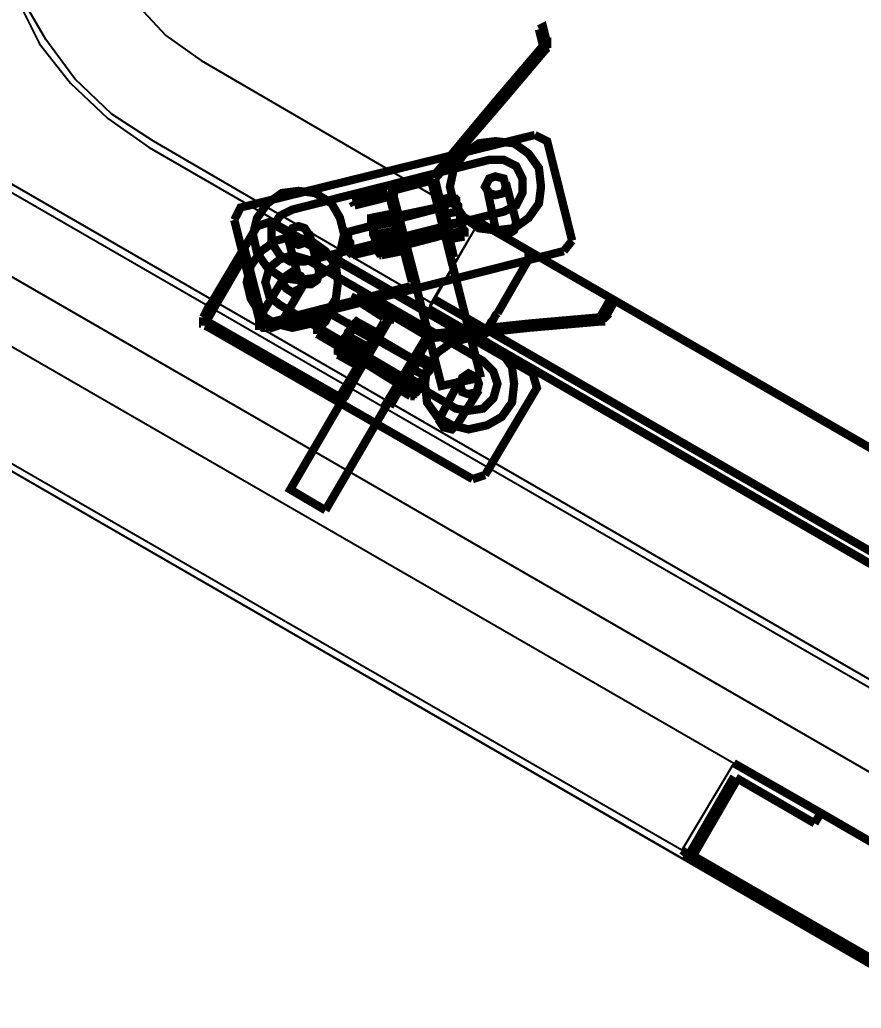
# Model space of a CAD drawing. Extents: x 0.1 to 11.6, y 0.3 to 16.2.
# Drawn here: x 5.514 to 6.191, y 9.243 to 10.038 of the extents above; entities that cross this region are included whole.
import ezdxf

# ---------------------------------------------------------------- set-up
doc = ezdxf.new("R2010")
doc.units = 0
doc.header["$MEASUREMENT"] = 0
doc.dimstyles.get("Standard").update_dxf_attribs({"dimtxt": 0.1, "dimasz": 0.1, "dimexe": 1.25, "dimexo": 0.625, "dimtad": 1, "dimtih": 1, "dimtxsty": 'Standard', "dimcen": 2.5, "dimazin": 3, "dimtfac": 1, "dimtmove": 0, "dimatfit": 3})

# ---------------------------------------------------------------- blocks, each defined once
blk = doc.blocks.new('_CLOSEDFILLED')
at = {"color": 0, "linetype": 'BYBLOCK'}
blk.add_solid([(-1, 0.1644), (0, 0), (-1, -0.1644)], dxfattribs=at)
blk = doc.blocks.new('*D9')
for p, q in [((5.30501, 9.79167), (6.48169, 9.11225)), ((5.29167, 9.75853), (5.29167, 8.42522))]:
    blk.add_line(p, q)
for start, end in [(316.83477, 325.82817), (274.16955, 277.03505)]:
    blk.add_arc((5.29167, 9.79937), 1.37415, start, end)
at = {"layer": 'Defpoints'}
for p in [(5.30501, 9.79167), (5.29167, 9.77165), (5.29167, 9.75853), (5.76164, 8.50809), (9.49333, 7.37332)]:
    blk.add_point(p, dxfattribs=at)
at = {"xscale": 0.1, "yscale": 0.1}
for p, rotation in [((6.48169, 9.11225), 57.91294655396537), ((5.29167, 8.42522), 182.0847725070838)]:
    blk.add_blockref('_CLOSEDFILLED', p, dxfattribs=dict(at, rotation=rotation))
at = {"insert": (5.97872, 8.60931), "char_height": 0.1, "attachment_point": 5, "rotation": 270}
blk.add_mtext('60123', dxfattribs=at)

msp = doc.modelspace()

# ---------------------------------------------------------------- linework, layer by layer
at = {"color": 0}
for p, q in [((5.51167, 10.055), (5.53, 10.0183)), ((5.535, 10.0217), (5.51497, 10.0566)), ((5.535, 10.0217), (5.51497, 10.0566)), ((5.61003, 10.0483), (5.63167, 10.025)), ((9.60167, 7.54167), (5.29497, 10.0283)), ((5.29167, 10.0233), (9.59831, 7.53836)), ((5.55832, 9.99001), (5.535, 10.0217)), ((5.55832, 9.99001), (5.535, 10.0217)), ((5.63167, 10.025), (5.66, 10.005)), ((5.53, 10.0183), (5.55501, 9.98665)), ((5.66, 10.005), (5.88336, 9.875)), ((5.58832, 9.96164), (5.55832, 9.99001)), ((5.58832, 9.96164), (5.55832, 9.99001)), ((5.55501, 9.98665), (5.58501, 9.95833)), ((5.58501, 9.95833), (5.61833, 9.935)), ((5.62169, 9.94), (5.58832, 9.96164)), ((5.62169, 9.94), (5.58832, 9.96164)), ((5.61833, 9.935), (5.84332, 9.80501)), ((5.845, 9.81), (5.62169, 9.94)), ((5.845, 9.81), (5.62169, 9.94)), ((6.44168, 9.29167), (5.41997, 9.88167)), ((5.84332, 9.80501), (5.88336, 9.875)), ((5.88336, 9.875), (5.845, 9.81)), ((5.39501, 9.84), (6.08832, 9.44)), ((5.84332, 9.80501), (5.845, 9.81)), ((6.04665, 9.37001), (5.29497, 9.80333)), ((5.30501, 9.79167), (9.49333, 7.37332)), ((6.08832, 9.44), (6.04665, 9.37001))]:
    msp.add_line(p, q, dxfattribs=at)
for points, const_width in [([(5.93832, 10.0183), (5.935, 10.0317), (5.93164, 10.03)], 0.00667), ([(5.93164, 10.03), (5.935, 10.0167)], 0.00667), ([(5.93832, 10.0167), (5.93832, 10.0183), (5.935, 10.0167)], 0.00667), ([(5.89665, 9.97168), (5.935, 10.0167)], 0.00667), ([(5.89665, 9.97168), (5.90001, 9.97), (5.93668, 10.0133)], 0.00667), ([(5.935, 10.0167), (5.93668, 10.0133)], 0.00667), ([(5.935, 10.0167), (5.93668, 10.0167)], 0.00667), ([(5.935, 10.0167), (5.93832, 10.015)], 0.00667), ([(5.935, 10.0167), (5.93668, 10.0167)], 0.00667), ([(5.935, 10.0167), (5.93832, 10.0167)], 0.00667), ([(5.935, 10.0167), (5.93832, 10.0167)], 0.00667), ([(5.93832, 10.015), (5.93668, 10.0133)], 0.00667), ([(5.93832, 10.0167), (5.93832, 10.015)], 0.00667), ([(5.93832, 10.0167), (5.94, 10.0167)], 0.00667), ([(5.93832, 10.015), (5.94, 10.015)], 0.00667), ([(5.84668, 9.91168), (5.89665, 9.97168)], 0.00667), ([(5.84831, 9.91), (5.90001, 9.97)], 0.00667), ([(5.92833, 9.94499), (5.69168, 9.88667), (5.68668, 9.87668)], 0.00667), ([(5.95833, 9.86003), (5.93832, 9.94), (5.92833, 9.94499)], 0.00667), ([(5.81332, 9.90001), (5.845, 9.90831)], 0.00667), ([(5.845, 9.90831), (5.845, 9.91), (5.845, 9.91168), (5.84668, 9.91168)], 0.00667), ([(5.88499, 9.75), (5.845, 9.90831)], 0.00667), ([(5.845, 9.90831), (5.86165, 9.845), (5.86333, 9.84668)], 0.00667), ([(5.84831, 9.90831), (5.84831, 9.91)], 0.00667), ([(5.86333, 9.84668), (5.84831, 9.90831)], 0.00667), ([(5.88997, 9.90169), (5.89665, 9.87001), (5.90169, 9.86501), (5.90668, 9.86501), (5.91168, 9.86833), (5.91336, 9.875), (5.905, 9.90668)], 0.00667), ([(5.81, 9.89833), (5.78168, 9.89165)], 0.00667), ([(5.815, 9.89501), (5.815, 9.89665), (5.81332, 9.89833), (5.81168, 9.89833), (5.81, 9.89833)], 0.00667), ([(5.81332, 9.90001), (5.85335, 9.74333), (5.88499, 9.75)], 0.00667), ([(5.78331, 9.88835), (5.78168, 9.89165)], 0.00667), ([(5.81, 9.89501), (5.78331, 9.88835)], 0.00667), ([(5.81168, 9.89501), (5.81, 9.89501)], 0.00667), ([(5.83003, 9.82497), (5.81168, 9.89501)], 0.00667), ([(5.83333, 9.82497), (5.815, 9.89501)], 0.00667), ([(5.85335, 9.89333), (5.86333, 9.89501)], 0.00667), ([(5.85335, 9.89165), (5.85335, 9.89333)], 0.00667), ([(5.85335, 9.89165), (5.85499, 9.88835), (5.86333, 9.89165)], 0.00667), ([(5.85335, 9.89165), (5.85499, 9.89165)], 0.00667), ([(5.86333, 9.89501), (5.86501, 9.89333)], 0.00667), ([(5.86501, 9.88997), (5.86501, 9.89333), (5.86333, 9.89501)], 0.00667), ([(5.86501, 9.89333), (5.86333, 9.89165)], 0.00667), ([(5.86333, 9.89165), (5.86664, 9.88835), (5.86664, 9.88336)], 0.00667), ([(5.86501, 9.89501), (5.86501, 9.89333)], 0.00667), ([(5.86501, 9.89333), (5.86501, 9.89165), (5.86501, 9.88997), (5.86664, 9.88835), (5.86664, 9.88667), (5.86664, 9.88499), (5.86664, 9.88336), (5.86833, 9.87999), (5.86833, 9.875)], 0.00667), ([(5.86664, 9.88336), (5.86664, 9.88667), (5.86501, 9.88997)], 0.00667), ([(5.85335, 9.88667), (5.77669, 9.86664)], 0.00667), ([(5.84999, 9.88667), (5.81836, 9.87999)], 0.00667), ([(5.85335, 9.88835), (5.84999, 9.88667)], 0.00667), ([(5.85335, 9.88835), (5.85335, 9.88667)], 0.00667), ([(5.85667, 9.88167), (5.85499, 9.88835)], 0.00667), ([(5.85667, 9.88167), (5.86664, 9.88336)], 0.00667), ([(5.87169, 9.86333), (5.87169, 9.86664), (5.87001, 9.87001), (5.87001, 9.87169), (5.87001, 9.87332), (5.87001, 9.875), (5.86833, 9.87668), (5.86833, 9.87831), (5.86833, 9.87999), (5.86833, 9.88167), (5.86664, 9.88336)], 0.00667), ([(5.86833, 9.87668), (5.86833, 9.87999), (5.86664, 9.88336)], 0.00667), ([(5.68668, 9.87668), (5.70665, 9.79665)], 0.00667), ([(5.92665, 9.75331), (5.715, 9.875), (5.70503, 9.87169)], 0.00667), ([(5.79665, 9.87668), (5.79665, 9.87831), (5.81332, 9.88167)], 0.00667), ([(5.81332, 9.87999), (5.79665, 9.87668), (5.79665, 9.87332), (5.79833, 9.86833)], 0.00667), ([(5.79665, 9.87831), (5.79665, 9.875), (5.79665, 9.87169), (5.79833, 9.87001), (5.79833, 9.86833), (5.79833, 9.86664), (5.79833, 9.86501), (5.80003, 9.86165), (5.80003, 9.86003), (5.80003, 9.85835), (5.80165, 9.85667)], 0.00667), ([(5.79665, 9.87668), (5.79665, 9.875), (5.79665, 9.87332), (5.79665, 9.87169)], 0.00667), ([(5.79665, 9.87668), (5.79833, 9.87668)], 0.00667), ([(5.815, 9.875), (5.79833, 9.87169)], 0.00667), ([(5.81668, 9.87668), (5.815, 9.87999), (5.81332, 9.88167)], 0.00667), ([(5.81332, 9.88167), (5.815, 9.88167)], 0.00667), ([(5.815, 9.88167), (5.81332, 9.87999)], 0.00667), ([(5.81332, 9.87999), (5.81668, 9.87668), (5.81668, 9.87332)], 0.00667), ([(5.815, 9.88167), (5.81668, 9.88167)], 0.00667), ([(5.81668, 9.87668), (5.815, 9.875)], 0.00667), ([(5.81999, 9.86003), (5.81999, 9.86165), (5.81836, 9.86333), (5.81836, 9.86501), (5.81836, 9.86664), (5.81668, 9.87001), (5.81668, 9.87169), (5.81668, 9.87332), (5.81668, 9.875), (5.815, 9.875)], 0.00667), ([(5.81836, 9.87999), (5.81668, 9.87831)], 0.00667), ([(5.81668, 9.86833), (5.81668, 9.87169), (5.81668, 9.87668)], 0.00667), ([(5.85667, 9.88167), (5.85835, 9.87332), (5.86833, 9.875)], 0.00667), ([(5.87001, 9.86833), (5.87001, 9.87169), (5.86833, 9.87668)], 0.00667), ([(5.86833, 9.875), (5.87001, 9.87332), (5.87001, 9.87001)], 0.00667), ([(9.72331, 7.66), (9.68164, 7.68332), (5.88336, 9.875)], 0.00667), ([(5.70503, 9.87169), (5.66336, 9.80165)], 0.00667), ([(5.74669, 9.86664), (5.75499, 9.83501), (5.75331, 9.82835), (5.74832, 9.82497), (5.74164, 9.82497), (5.73833, 9.83003), (5.72999, 9.86165)], 0.00667), ([(5.77501, 9.86501), (5.77669, 9.86664), (5.77832, 9.86501), (5.77832, 9.86165), (5.77832, 9.86003), (5.78, 9.85835), (5.78, 9.85499), (5.78, 9.85335), (5.78168, 9.85167)], 0.00667), ([(5.78168, 9.84831), (5.85835, 9.86664)], 0.00667), ([(5.79665, 9.87169), (5.79833, 9.86833), (5.80003, 9.86501), (5.81668, 9.86833)], 0.00667), ([(5.79665, 9.87169), (5.79833, 9.87001), (5.79833, 9.86833), (5.79833, 9.86664), (5.80003, 9.86333), (5.80003, 9.86165), (5.80003, 9.85835), (5.80165, 9.85667), (5.80165, 9.85499), (5.80165, 9.85335)], 0.00667), ([(5.79665, 9.87169), (5.79833, 9.87169), (5.79833, 9.87001), (5.79833, 9.86833), (5.80003, 9.86664), (5.80003, 9.86501), (5.80003, 9.86333), (5.80165, 9.86003), (5.80165, 9.85835), (5.80165, 9.85667), (5.80165, 9.85499)], 0.00667), ([(5.79833, 9.86833), (5.80003, 9.86501), (5.80165, 9.86165)], 0.00667), ([(5.81668, 9.87332), (5.81836, 9.87001), (5.81836, 9.86501)], 0.00667), ([(5.81999, 9.86165), (5.81836, 9.86501), (5.81668, 9.86833)], 0.00667), ([(5.85835, 9.86664), (5.85667, 9.86501), (5.82497, 9.85667)], 0.00667), ([(5.86003, 9.86664), (5.85835, 9.87332)], 0.00667), ([(5.86003, 9.86501), (5.87001, 9.86833)], 0.00667), ([(5.86003, 9.86664), (5.86165, 9.86165), (5.87169, 9.86333)], 0.00667), ([(5.87169, 9.86664), (5.87169, 9.86833), (5.87001, 9.87001)], 0.00667), ([(5.87169, 9.86664), (5.87001, 9.86833)], 0.00667), ([(5.87169, 9.86333), (5.87169, 9.86501), (5.87169, 9.86664)], 0.00667), ([(5.87169, 9.86501), (5.87169, 9.86664)], 0.00667), ([(5.77501, 9.86501), (5.77669, 9.86501), (5.77669, 9.86333), (5.77669, 9.86165), (5.77669, 9.86003), (5.77832, 9.85835), (5.77832, 9.85499), (5.77832, 9.85335), (5.77832, 9.85167)], 0.00667), ([(5.80333, 9.84831), (5.80333, 9.84999), (5.80165, 9.85167), (5.80165, 9.85335), (5.80165, 9.85499), (5.80165, 9.85667), (5.80003, 9.86165), (5.80003, 9.86501)], 0.00667), ([(5.80165, 9.85499), (5.80165, 9.85835), (5.80165, 9.86165), (5.81836, 9.86501)], 0.00667), ([(5.80165, 9.85499), (5.81999, 9.86003)], 0.00667), ([(5.81836, 9.86501), (5.81999, 9.86333), (5.81999, 9.86003)], 0.00667), ([(5.82167, 9.85335), (5.81999, 9.85335), (5.81999, 9.85835), (5.81999, 9.86165)], 0.00667), ([(5.81999, 9.86003), (5.82167, 9.85667), (5.82167, 9.85167)], 0.00667), ([(5.82167, 9.85835), (5.81999, 9.86003)], 0.00667), ([(5.86003, 9.86333), (5.86165, 9.86333)], 0.00667), ([(5.95167, 9.85167), (5.95833, 9.86003)], 0.00667), ([(5.69168, 9.85335), (5.69499, 9.85335)], 0.00667), ([(5.69499, 9.85335), (5.71001, 9.79497)], 0.00667), ([(5.715, 9.79167), (5.95167, 9.85167)], 0.00667), ([(5.77832, 9.85167), (5.78, 9.84999)], 0.00667), ([(5.78168, 9.85167), (5.78168, 9.84999), (5.78168, 9.84831)], 0.00667), ([(5.81999, 9.85335), (5.80333, 9.84999), (5.80165, 9.85335), (5.80165, 9.85667)], 0.00667), ([(5.80165, 9.85499), (5.80333, 9.85167), (5.80501, 9.84831)], 0.00667), ([(5.80165, 9.85499), (5.80333, 9.85499)], 0.00667), ([(5.80165, 9.85335), (5.80165, 9.85499)], 0.00667), ([(5.80165, 9.85335), (5.80333, 9.85335)], 0.00667), ([(5.80165, 9.85335), (5.80333, 9.85335)], 0.00667), ([(5.80501, 9.84831), (5.82167, 9.85167)], 0.00667), ([(5.82167, 9.85667), (5.82497, 9.85667)], 0.00667), ([(5.82167, 9.85335), (5.82167, 9.85167)], 0.00667), ([(5.92665, 9.85167), (5.92503, 9.84999), (5.92503, 9.84831), (5.92333, 9.84831), (5.92333, 9.84668), (5.92333, 9.845), (5.89833, 9.80165)], 0.00667), ([(5.69499, 9.84831), (5.66499, 9.79665)], 0.00667), ([(5.69168, 9.84999), (5.69499, 9.84831)], 0.00667), ([(5.78, 9.84999), (5.78168, 9.84831)], 0.00667), ([(5.80333, 9.84999), (5.80333, 9.84831)], 0.00667), ([(5.80333, 9.84831), (5.80501, 9.84831)], 0.00667), ([(5.80333, 9.84831), (5.80501, 9.84831)], 0.00667), ([(5.74164, 9.82335), (5.72499, 9.79497), (5.72168, 9.79167), (5.71669, 9.78999), (5.71164, 9.79335), (5.71001, 9.79833), (5.71001, 9.80333), (5.72667, 9.83003)], 0.00667), ([(5.71164, 9.79335), (5.82835, 9.82335)], 0.00667), ([(5.82835, 9.82335), (5.83003, 9.82335), (5.83003, 9.82497)], 0.00667), ([(5.83003, 9.81999), (5.83165, 9.82167), (5.83165, 9.82335), (5.83333, 9.82335), (5.83333, 9.82497)], 0.00667), ([(5.78331, 9.81332), (5.785, 9.81668)], 0.00667), ([(5.80664, 9.79833), (5.78331, 9.81332)], 0.00667), ([(5.80832, 9.80165), (5.785, 9.81668)], 0.00667), ([(5.84668, 9.81332), (9.64501, 7.62001)], 0.00667), ([(5.98833, 9.81168), (5.98167, 9.80003)], 0.00667), ([(5.98503, 9.79833), (5.99164, 9.81), (5.98833, 9.81168)], 0.00667), ([(5.66168, 9.79833), (5.66336, 9.80165), (5.66667, 9.78999)], 0.00667), ([(5.84332, 9.80501), (9.63997, 7.61333), (9.68164, 7.68332)], 0.00667), ([(5.66168, 9.79833), (5.66168, 9.79665), (5.66168, 9.79497), (5.66168, 9.79335), (5.66336, 9.79335), (5.66336, 9.79167)], 0.00667), ([(5.66499, 9.79665), (5.66499, 9.79497)], 0.00667), ([(5.66499, 9.79497), (5.77001, 9.73503)], 0.00667), ([(5.70665, 9.79335), (5.70665, 9.79665), (5.715, 9.79167)], 0.00667), ([(5.71001, 9.79497), (5.71001, 9.79335), (5.71164, 9.79335)], 0.00667), ([(5.81332, 9.80003), (5.73167, 9.66), (5.75999, 9.64333)], 0.00667), ([(5.76167, 9.80165), (5.76335, 9.80165), (5.76335, 9.80003), (5.76167, 9.80003), (5.76167, 9.79833), (5.75999, 9.79497), (5.75836, 9.79335), (5.75667, 9.79167), (5.75667, 9.78999), (5.75499, 9.78836)], 0.00667), ([(5.76167, 9.80165), (5.75999, 9.80003), (5.75999, 9.79833), (5.75836, 9.79665), (5.75836, 9.79497), (5.75667, 9.79335), (5.75499, 9.79167), (5.75499, 9.78999)], 0.00667), ([(5.83165, 9.76335), (5.76335, 9.80165)], 0.00667), ([(5.77165, 9.73503), (5.80832, 9.79665)], 0.00667), ([(5.785, 9.79497), (5.78331, 9.79335), (5.78168, 9.78999), (5.78, 9.78836), (5.77832, 9.78668), (5.77832, 9.785), (5.77669, 9.78331), (5.77501, 9.78168), (5.77501, 9.78), (5.77333, 9.77832)], 0.00667), ([(5.77501, 9.73335), (5.81, 9.79665)], 0.00667), ([(5.80003, 9.785), (5.785, 9.79497), (5.78168, 9.79167), (5.78, 9.78836)], 0.00667), ([(5.78331, 9.79497), (5.78331, 9.79335), (5.78168, 9.79335), (5.78168, 9.79167), (5.78168, 9.78999)], 0.00667), ([(5.78331, 9.79497), (5.785, 9.79497)], 0.00667), ([(5.785, 9.79497), (5.785, 9.79665), (5.785, 9.79497), (5.80003, 9.78668)], 0.00667), ([(5.80832, 9.79665), (5.80832, 9.79833), (5.80664, 9.79833)], 0.00667), ([(5.81, 9.79665), (5.81168, 9.79665), (5.81168, 9.79833), (5.81168, 9.80003), (5.81, 9.80003), (5.81, 9.80165), (5.80832, 9.80165)], 0.00667), ([(5.81332, 9.80003), (5.84169, 9.78331)], 0.00667), ([(5.88997, 9.78836), (5.88997, 9.78999), (5.89165, 9.78999), (5.89165, 9.79167), (5.89333, 9.79497), (5.89501, 9.79665), (5.89665, 9.80003), (5.89833, 9.80165)], 0.00667), ([(5.92333, 9.79335), (5.97999, 9.79833)], 0.00667), ([(5.97999, 9.79497), (5.92333, 9.78999), (5.92333, 9.79335)], 0.00667), ([(5.97999, 9.79833), (5.97999, 9.79497)], 0.00667), ([(5.98167, 9.79833), (5.97999, 9.79833)], 0.00667), ([(5.98167, 9.79665), (5.98167, 9.79497), (5.97999, 9.79497)], 0.00667), ([(5.98335, 9.79665), (5.98503, 9.79833), (5.98167, 9.80003)], 0.00667), ([(5.98167, 9.80003), (5.98167, 9.79833)], 0.00667), ([(5.98167, 9.80003), (5.98335, 9.79665)], 0.00667), ([(5.98167, 9.80003), (5.98335, 9.79665)], 0.00667), ([(5.98167, 9.79833), (5.98335, 9.79665)], 0.00667), ([(5.98335, 9.79665), (5.98167, 9.79665)], 0.00667), ([(5.98335, 9.79665), (5.98503, 9.79665)], 0.00667), ([(5.98335, 9.79665), (5.98503, 9.79665)], 0.00667), ([(5.66336, 9.79167), (5.66667, 9.78999)], 0.00667), ([(5.66667, 9.78999), (5.87831, 9.66835)], 0.00667), ([(5.70665, 9.79335), (5.70665, 9.79167), (5.70833, 9.79167), (5.71001, 9.78999), (5.71164, 9.78999)], 0.00667), ([(5.71164, 9.78999), (5.715, 9.79167)], 0.00667), ([(5.75499, 9.78999), (5.75331, 9.78836), (5.75331, 9.78668)], 0.00667), ([(5.75499, 9.78836), (5.75499, 9.78668), (5.75331, 9.785)], 0.00667), ([(5.75331, 9.78668), (5.75331, 9.785)], 0.00667), ([(5.78168, 9.79167), (5.78168, 9.78999), (5.78, 9.78999), (5.78, 9.78836), (5.77832, 9.78668), (5.77669, 9.78331), (5.77669, 9.78168), (5.77501, 9.78), (5.77333, 9.77832), (5.77333, 9.77669), (5.77165, 9.77501)], 0.00667), ([(5.78168, 9.79167), (5.78168, 9.78999), (5.78168, 9.78836), (5.78, 9.78836), (5.78, 9.78668), (5.77832, 9.785), (5.77832, 9.78168), (5.77669, 9.78), (5.77501, 9.77832), (5.77501, 9.77669), (5.77333, 9.77669), (5.77333, 9.77501)], 0.00667), ([(5.78, 9.78836), (5.77832, 9.785), (5.77669, 9.78168)], 0.00667), ([(5.78168, 9.78999), (5.78, 9.78668), (5.77832, 9.78331), (5.79335, 9.77501)], 0.00667), ([(5.79665, 9.78168), (5.78168, 9.78999)], 0.00667), ([(5.79833, 9.78), (5.80003, 9.78331), (5.80003, 9.78668)], 0.00667), ([(5.80003, 9.78668), (5.80165, 9.78668)], 0.00667), ([(5.80165, 9.78668), (5.80333, 9.78668)], 0.00667), ([(5.845, 9.785), (5.92333, 9.79335)], 0.00667), ([(5.845, 9.78168), (5.92333, 9.78999)], 0.00667), ([(5.88499, 9.78168), (5.88667, 9.78331), (5.88835, 9.785), (5.88835, 9.78668), (5.88997, 9.78836)], 0.00667), ([(5.75331, 9.785), (5.82167, 9.74501)], 0.00667), ([(5.75999, 9.64333), (5.84169, 9.78331)], 0.00667), ([(5.77001, 9.77001), (5.77001, 9.77165), (5.77165, 9.77333), (5.77165, 9.77501), (5.77333, 9.77669), (5.77333, 9.77832), (5.77669, 9.78168), (5.77832, 9.78331)], 0.00667), ([(5.77333, 9.77501), (5.77501, 9.77832), (5.77669, 9.78168), (5.79167, 9.77165)], 0.00667), ([(5.78836, 9.76665), (5.78999, 9.76665), (5.78999, 9.76833), (5.78999, 9.77001), (5.79167, 9.77165), (5.79335, 9.77333), (5.79335, 9.77501), (5.79497, 9.77669), (5.79665, 9.77832), (5.79665, 9.78), (5.79665, 9.78168)], 0.00667), ([(5.79335, 9.77501), (5.79665, 9.77832), (5.79833, 9.78)], 0.00667), ([(5.80003, 9.785), (5.79833, 9.78168), (5.79665, 9.77832)], 0.00667), ([(5.79833, 9.78168), (5.79665, 9.78168)], 0.00667), ([(5.80165, 9.785), (5.80003, 9.785)], 0.00667), ([(5.80165, 9.78168), (5.80003, 9.78331)], 0.00667), ([(5.83003, 9.76497), (5.80165, 9.78168)], 0.00667), ([(5.81168, 9.72667), (5.80832, 9.72835), (5.84169, 9.78331)], 0.00667), ([(5.81168, 9.72667), (5.84332, 9.78168)], 0.00667), ([(5.84169, 9.78331), (5.84169, 9.785), (5.84332, 9.785), (5.845, 9.785)], 0.00667), ([(5.84332, 9.78168), (5.845, 9.78168)], 0.00667), ([(5.77333, 9.77501), (5.77165, 9.77333), (5.77001, 9.76833)], 0.00667), ([(5.78668, 9.76167), (5.77165, 9.77001), (5.77165, 9.77501), (5.77333, 9.77832)], 0.00667), ([(5.77165, 9.77501), (5.77333, 9.77501)], 0.00667), ([(5.77165, 9.77501), (5.77333, 9.77501)], 0.00667), ([(5.77165, 9.77501), (5.77333, 9.77501)], 0.00667), ([(5.77333, 9.77501), (5.77501, 9.77501)], 0.00667), ([(5.77333, 9.77501), (5.78836, 9.76665)], 0.00667), ([(5.79167, 9.77165), (5.79167, 9.76833), (5.78999, 9.76665)], 0.00667), ([(5.79665, 9.77832), (5.79497, 9.77501), (5.79167, 9.77165)], 0.00667), ([(5.79167, 9.76833), (5.79335, 9.77165), (5.79335, 9.77501)], 0.00667), ([(5.77165, 9.77001), (5.77001, 9.77001)], 0.00667), ([(5.77001, 9.77001), (5.77001, 9.76833)], 0.00667), ([(5.77001, 9.77001), (5.77165, 9.77001)], 0.00667), ([(5.77001, 9.76833), (5.785, 9.75999)], 0.00667), ([(5.78999, 9.76665), (5.78836, 9.76335), (5.785, 9.75999)], 0.00667), ([(5.78668, 9.75999), (5.78668, 9.76167), (5.78836, 9.76497), (5.79167, 9.76833)], 0.00667), ([(5.78836, 9.76497), (5.78836, 9.76665)], 0.00667), ([(5.78836, 9.76335), (5.79167, 9.76167)], 0.00667), ([(5.83333, 9.76335), (5.83003, 9.76497)], 0.00667), ([(5.83003, 9.75667), (5.83501, 9.76335)], 0.00667), ([(5.83333, 9.76335), (5.83165, 9.76335)], 0.00667), ([(5.83501, 9.76497), (5.83664, 9.76665)], 0.00667), ([(5.83501, 9.76665), (5.83664, 9.76665)], 0.00667), ([(5.83501, 9.76497), (5.83501, 9.76335), (5.84332, 9.75836)], 0.00667), ([(5.83664, 9.76665), (5.845, 9.76167)], 0.00667), ([(5.78668, 9.75999), (5.785, 9.75999)], 0.00667), ([(5.82167, 9.74333), (5.81836, 9.74501), (5.79167, 9.76167)], 0.00667), ([(5.83003, 9.75667), (5.82667, 9.75), (5.83501, 9.74501)], 0.00667), ([(5.83003, 9.75667), (5.84, 9.75168)], 0.00667), ([(5.845, 9.75999), (5.845, 9.75836), (5.84332, 9.75836), (5.84332, 9.75667), (5.84332, 9.75499), (5.84169, 9.75331), (5.84, 9.75168), (5.83832, 9.74832), (5.83501, 9.74501)], 0.00667), ([(5.84332, 9.75836), (5.84169, 9.75499), (5.84, 9.75168)], 0.00667), ([(5.84, 9.75168), (5.84169, 9.75499), (5.84332, 9.75667)], 0.00667), ([(5.84332, 9.75667), (5.845, 9.75999), (5.845, 9.76167)], 0.00667), ([(5.845, 9.75999), (5.845, 9.75836), (5.84332, 9.75836)], 0.00667), ([(5.845, 9.76167), (5.845, 9.75999)], 0.00667), ([(5.845, 9.76167), (5.845, 9.75999)], 0.00667), ([(5.82335, 9.74501), (5.82667, 9.75)], 0.00667), ([(5.82835, 9.73503), (5.83165, 9.73665), (5.83333, 9.73833), (5.83333, 9.74001), (5.83501, 9.74164), (5.83501, 9.74333), (5.83664, 9.74501), (5.83664, 9.74669), (5.83832, 9.74832), (5.83832, 9.75), (5.84, 9.75168)], 0.00667), ([(5.83664, 9.74501), (5.83832, 9.74832), (5.84, 9.75168)], 0.00667), ([(5.86833, 9.74832), (5.85335, 9.72), (5.85167, 9.715), (5.85499, 9.71001), (5.86165, 9.70833), (5.86664, 9.71332), (5.88336, 9.74001)], 0.00667), ([(5.88835, 9.67165), (5.93001, 9.74164), (5.92665, 9.75331)], 0.00667), ([(5.82335, 9.74501), (5.81999, 9.74001), (5.82835, 9.73503)], 0.00667), ([(5.81999, 9.74164), (5.82167, 9.74001)], 0.00667), ([(5.82167, 9.74501), (5.82335, 9.74501)], 0.00667), ([(5.82335, 9.74333), (5.83165, 9.73833)], 0.00667), ([(5.83165, 9.73833), (5.83333, 9.74164), (5.83664, 9.74501)], 0.00667), ([(5.83501, 9.74501), (5.83501, 9.74164), (5.83333, 9.73833)], 0.00667), ([(5.76833, 9.73167), (5.77001, 9.73167), (5.77165, 9.73167), (5.77333, 9.73167), (5.77333, 9.73335), (5.77501, 9.73335)], 0.00667), ([(5.77001, 9.73503), (5.77165, 9.73503)], 0.00667), ([(5.82835, 9.73503), (5.83003, 9.73503), (5.83165, 9.73503)], 0.00667), ([(5.83003, 9.73503), (5.83165, 9.73503)], 0.00667), ([(5.83165, 9.73503), (5.83165, 9.73665), (5.83165, 9.73833), (5.83333, 9.73833)], 0.00667), ([(5.83165, 9.73503), (5.83165, 9.73665), (5.83165, 9.73833)], 0.00667), ([(5.87831, 9.66835), (5.88835, 9.67165)], 0.00667), ([(6.15831, 9.40001), (6.08832, 9.44)], 0.00667), ([(9.50499, 7.37332), (6.05333, 9.36501), (6.09, 9.42833)], 0.01), ([(6.09, 9.42833), (6.15332, 9.39165)], 0.00667), ([(6.15332, 9.39165), (6.15831, 9.40001)], 0.00667), ([(6.36833, 9.27832), (6.15831, 9.40001)], 0.00667), ([(6.04665, 9.37001), (6.05333, 9.36501)], 0.00667)]:
    msp.add_lwpolyline(points, dxfattribs=dict(at, const_width=const_width))
at = {"color": 0, "const_width": 0.00667}
for points in [[(5.935, 10.0167), (5.93832, 10.0167), (5.935, 10.0167)], [(5.935, 10.0167), (5.93832, 10.0167), (5.935, 10.0167)], [(5.89665, 9.86833), (5.91168, 9.87001), (5.92333, 9.87831), (5.93164, 9.88997), (5.93332, 9.90332), (5.93164, 9.91835), (5.92333, 9.93001), (5.91168, 9.93832), (5.89665, 9.94), (5.88336, 9.93832), (5.87169, 9.93001), (5.86333, 9.91835), (5.86003, 9.90332), (5.86333, 9.88997), (5.87169, 9.87831), (5.88336, 9.87001), (5.89665, 9.86833)], [(5.73335, 9.88499), (5.89165, 9.92503), (5.90332, 9.92503), (5.91336, 9.91997), (5.91835, 9.91), (5.91835, 9.89833), (5.91336, 9.88835), (5.90332, 9.88336), (5.74333, 9.84332), (5.73167, 9.84332), (5.72331, 9.84831), (5.71669, 9.85835), (5.71669, 9.87001), (5.72331, 9.87999), (5.73335, 9.88499)], [(5.89665, 9.89665), (5.90332, 9.89833), (5.905, 9.90332), (5.90332, 9.91), (5.89665, 9.91168), (5.89165, 9.91), (5.88835, 9.90332), (5.89165, 9.89833), (5.89665, 9.89665)], [(5.73833, 9.82835), (5.75168, 9.83003), (5.76497, 9.83832), (5.77165, 9.84999), (5.77501, 9.86501), (5.77165, 9.87831), (5.76497, 9.88997), (5.75168, 9.89833), (5.73833, 9.90001), (5.72499, 9.89833), (5.71332, 9.88997), (5.70503, 9.87831), (5.70167, 9.86501), (5.70503, 9.84999), (5.71332, 9.83832), (5.72499, 9.83003), (5.73833, 9.82835)], [(5.73833, 9.85667), (5.74333, 9.85835), (5.74669, 9.86501), (5.74333, 9.87001), (5.73833, 9.87169), (5.73335, 9.87001), (5.72999, 9.86501), (5.73335, 9.85835), (5.73833, 9.85667)], [(5.85835, 9.86664), (5.85835, 9.86833), (5.85835, 9.86664)], [(5.73335, 9.78999), (5.74832, 9.79335), (5.75999, 9.80003), (5.76833, 9.81332), (5.77001, 9.82667), (5.76833, 9.84), (5.75999, 9.85167), (5.74832, 9.86003), (5.73335, 9.86333), (5.72, 9.86003), (5.70833, 9.85167), (5.69997, 9.84), (5.69667, 9.82667), (5.69997, 9.81332), (5.70833, 9.80003), (5.72, 9.79335), (5.73335, 9.78999)], [(5.74501, 9.845), (5.88667, 9.76335), (5.89501, 9.75499), (5.89833, 9.74501), (5.89501, 9.73335), (5.88667, 9.72499), (5.875, 9.72331), (5.86501, 9.72499), (5.72331, 9.80832), (5.715, 9.815), (5.71164, 9.82667), (5.715, 9.83832), (5.72331, 9.845), (5.73335, 9.84831), (5.74501, 9.845)], [(5.73335, 9.81836), (5.74001, 9.82167), (5.74164, 9.82667), (5.74001, 9.83165), (5.73335, 9.83501), (5.72835, 9.83165), (5.72499, 9.82667), (5.72835, 9.82167), (5.73335, 9.81836)], [(5.98167, 9.79833), (5.98335, 9.79665), (5.98167, 9.79833)], [(5.98167, 9.79833), (5.98335, 9.79665), (5.98167, 9.79833)], [(5.875, 9.70833), (5.88997, 9.71164), (5.90169, 9.71832), (5.91, 9.72999), (5.91168, 9.74501), (5.91, 9.75836), (5.90169, 9.77001), (5.88997, 9.77832), (5.875, 9.78168), (5.86165, 9.77832), (5.84999, 9.77001), (5.84169, 9.75836), (5.84, 9.74501), (5.84169, 9.72999), (5.84999, 9.71832), (5.86165, 9.71164), (5.875, 9.70833)], [(5.875, 9.73665), (5.88167, 9.73833), (5.88336, 9.74501), (5.88167, 9.75), (5.875, 9.75331), (5.87001, 9.75), (5.86833, 9.74501), (5.87001, 9.73833), (5.875, 9.73665)]]:
    msp.add_lwpolyline(points, close=True, dxfattribs=at)

# ---------------------------------------------------------------- dimensions: what is measured, and where the dimension line sits
at = {"linetype": 'Continuous'}
dim = msp.add_angular_dim_2l(base=(5.76164, 8.50809), line1=((5.30501, 9.79167), (9.49333, 7.37332)), line2=((5.29167, 9.77165), (5.29167, 9.75853)), text='60123', dimstyle='Standard', dxfattribs=at)
dim.commit()
dim.dimension.update_dxf_attribs({"geometry": '*D9', "text_midpoint": (5.97872, 8.60931), "text_rotation": 270})

doc.saveas('drawing.dxf')
